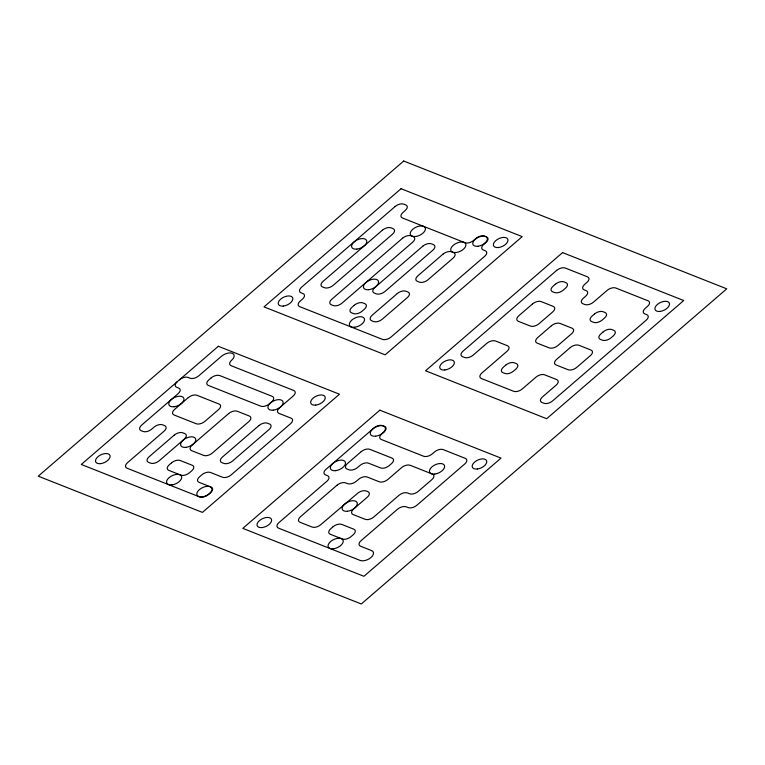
<?xml version="1.0" encoding="UTF-8"?>
<svg xmlns="http://www.w3.org/2000/svg" width="765" height="765" viewBox="0 0 765 765"><rect width="100%" height="100%" fill="white"/><g stroke="black" fill="none" stroke-linecap="round" stroke-linejoin="round"><path stroke-width="1.15" d="M371.618 550.599L360.535 546.21A6.531 3.557 -25.2 0 1 361.07 540.673L397.609 509.165A6.531 3.557 -25.2 0 1 406.215 506.822L408.242 507.616A6.531 3.557 -25.2 0 0 416.849 505.273L464.814 463.915A6.531 3.557 -25.2 0 0 465.34 458.378L443.136 449.591A6.531 3.557 -25.2 0 0 434.53 451.933L432.244 453.903A6.531 3.557 -25.2 0 1 423.638 456.246L381.238 439.464A6.531 3.557 -25.2 0 1 381.764 433.927L384.049 431.957A6.531 3.557 -25.2 0 0 384.585 426.421L382.557 425.627A6.531 3.557 -25.2 0 0 373.951 427.97L325.986 469.328A6.531 3.557 -25.2 0 0 325.46 474.864L327.477 475.667A6.531 3.557 -25.2 0 1 326.951 481.204L278.986 522.572A6.531 3.557 -25.2 0 0 278.45 528.108L360.219 560.458A8.157 4.447 -25.2 0 0 371.082 557.436A8.157 4.447 -25.2 0 0 371.446 550.532M177.212 381.745A6.531 3.557 -25.2 0 0 176.686 387.281L178.704 388.075A6.531 3.557 -25.2 0 1 178.168 393.612L141.63 425.13A6.531 3.557 -25.2 0 0 141.095 430.666L143.112 431.46A6.531 3.557 -25.2 0 0 151.719 429.127L154.004 427.157A6.531 3.557 -25.2 0 1 162.61 424.814L164.628 425.608A6.531 3.557 -25.2 0 1 164.102 431.144L127.554 462.662A6.531 3.557 -25.2 0 0 127.028 468.199L199.713 496.954A6.531 3.557 -25.2 0 0 208.319 494.611L210.605 492.641A6.531 3.557 -25.2 0 0 211.13 487.104L199.015 482.313A6.531 3.557 -25.2 0 1 199.55 476.777L201.826 474.807A6.531 3.557 -25.2 0 1 210.432 472.464L222.548 477.255A6.531 3.557 -25.2 0 0 231.154 474.912L290.547 423.705A6.531 3.557 -25.2 0 0 291.073 418.168L278.957 413.368A6.531 3.557 -25.2 0 1 279.493 407.831L293.196 396.021A6.531 3.557 -25.2 0 0 293.722 390.475L231.135 365.718A6.531 3.557 -25.2 0 1 231.642 360.2A8.157 4.447 -25.2 0 0 232.264 353.296A8.157 4.447 -25.2 0 0 221.525 356.232L198.728 375.883A6.531 3.557 -25.2 0 1 190.122 378.226L188.104 377.432A6.531 3.557 -25.2 0 0 179.498 379.775M403.71 161.023L38.25 476.174L361.29 603.977L726.75 288.826L403.71 161.023M218.331 346.287L81.281 464.47L202.419 512.397L339.469 394.214L218.331 346.287M401.061 188.706L264.011 306.889L385.149 354.817L522.199 236.634L401.061 188.706M395.161 206.483L301.515 287.248A6.531 3.557 -25.2 0 0 300.98 292.785L303.007 293.578A6.531 3.557 -25.2 0 1 302.471 299.115L300.186 301.085A6.531 3.557 -25.2 0 0 299.66 306.622L382.443 339.373A6.531 3.557 -25.2 0 0 391.049 337.03L484.694 256.275A6.531 3.557 -25.2 0 0 485.22 250.738L483.203 249.935A6.531 3.557 -25.2 0 1 483.738 244.398L486.014 242.429A6.531 3.557 -25.2 0 0 486.55 236.892L484.532 236.098A6.531 3.557 -25.2 0 0 475.926 238.441L473.64 240.411A6.531 3.557 -25.2 0 1 465.034 242.754L402.447 217.987A6.531 3.557 -25.2 0 1 402.973 212.45L405.259 210.48A6.531 3.557 -25.2 0 0 405.785 204.944L403.767 204.14A6.531 3.557 -25.2 0 0 395.161 206.483M188.267 397.609L174.563 409.428A6.531 3.557 -25.2 0 0 174.028 414.965L196.242 423.753A6.531 3.557 -25.2 0 0 204.848 421.41L218.551 409.591A6.531 3.557 -25.2 0 0 219.086 404.054L196.873 395.266A6.531 3.557 -25.2 0 0 188.267 397.609M211.111 377.91L208.826 379.88A6.531 3.557 -25.2 0 0 208.29 385.417L260.789 406.186A6.531 3.557 -25.2 0 0 269.395 403.844L271.68 401.874A6.531 3.557 -25.2 0 0 272.206 396.337L219.718 375.567A6.531 3.557 -25.2 0 0 211.111 377.91M382.414 230.179L323.031 281.396A6.531 3.557 -25.2 0 0 322.495 286.932L324.523 287.726A6.531 3.557 -25.2 0 0 333.129 285.383L392.512 234.176A6.531 3.557 -25.2 0 0 393.038 228.639L391.02 227.836A6.531 3.557 -25.2 0 0 382.414 230.179M174.2 435.142L149.07 456.81A6.531 3.557 -25.2 0 0 148.544 462.347L150.562 463.141A6.531 3.557 -25.2 0 0 159.168 460.798L184.288 439.129A6.531 3.557 -25.2 0 0 184.824 433.592L182.806 432.799A6.531 3.557 -25.2 0 0 174.2 435.142M402.61 238.164L331.8 299.23A6.531 3.557 -25.2 0 0 331.274 304.766L333.291 305.56A6.531 3.557 -25.2 0 0 341.898 303.217L412.698 242.161A6.531 3.557 -25.2 0 0 413.234 236.624L411.216 235.821A6.531 3.557 -25.2 0 0 402.61 238.164M171.542 462.825L169.266 464.795A6.531 3.557 -25.2 0 0 168.73 470.332L180.846 475.122A6.531 3.557 -25.2 0 0 189.452 472.78L191.738 470.81A6.531 3.557 -25.2 0 0 192.264 465.273L180.148 460.482A6.531 3.557 -25.2 0 0 171.542 462.825M228.649 413.578L192.101 445.096A6.531 3.557 -25.2 0 0 191.575 450.633L203.691 455.424A6.531 3.557 -25.2 0 0 212.297 453.081L248.835 421.572A6.531 3.557 -25.2 0 0 249.371 416.036L237.255 411.235A6.531 3.557 -25.2 0 0 228.649 413.578M354.272 305.245L351.986 307.214A6.531 3.557 -25.2 0 0 351.46 312.751L353.478 313.554A6.531 3.557 -25.2 0 0 362.084 311.212L364.37 309.242A6.531 3.557 -25.2 0 0 364.895 303.705L362.878 302.902A6.531 3.557 -25.2 0 0 354.272 305.245M422.796 246.158L374.831 287.516A6.531 3.557 -25.2 0 0 374.305 293.052L376.323 293.856A6.531 3.557 -25.2 0 0 384.929 291.513L432.894 250.145A6.531 3.557 -25.2 0 0 433.42 244.609L431.403 243.815A6.531 3.557 -25.2 0 0 422.796 246.158M397.303 293.54L372.182 315.199A6.531 3.557 -25.2 0 0 371.647 320.736L373.664 321.539A6.531 3.557 -25.2 0 0 382.271 319.196L407.401 297.528A6.531 3.557 -25.2 0 0 407.927 291.991L405.909 291.197A6.531 3.557 -25.2 0 0 397.303 293.54M442.983 254.143L417.862 275.811A6.531 3.557 -25.2 0 0 417.336 281.348L419.354 282.142A6.531 3.557 -25.2 0 0 427.96 279.799L453.081 258.13A6.531 3.557 -25.2 0 0 453.616 252.593L451.589 251.8A6.531 3.557 -25.2 0 0 442.983 254.143M258.933 425.56L222.386 457.078A6.531 3.557 -25.2 0 0 221.86 462.615L223.877 463.418A6.531 3.557 -25.2 0 0 232.484 461.075L269.031 429.557A6.531 3.557 -25.2 0 0 269.557 424.02L267.54 423.217A6.531 3.557 -25.2 0 0 258.933 425.56M379.851 410.183L242.801 528.366L363.939 576.294L500.989 458.111L379.851 410.183M562.581 252.603L425.531 370.786L546.669 418.713L683.719 300.53L562.581 252.603M556.681 270.389L463.035 351.145A6.531 3.557 -25.2 0 0 462.509 356.681L464.527 357.484A6.531 3.557 -25.2 0 0 473.133 355.142L486.836 343.322A6.531 3.557 -25.2 0 1 495.443 340.98L507.558 345.77A6.531 3.557 -25.2 0 1 507.023 351.307L481.902 372.976A6.531 3.557 -25.2 0 0 481.367 378.512L513.678 391.298A6.531 3.557 -25.2 0 0 522.285 388.955L535.988 377.135A6.531 3.557 -25.2 0 1 544.594 374.793L556.71 379.583A6.531 3.557 -25.2 0 1 556.174 385.12L542.471 396.939A6.531 3.557 -25.2 0 0 541.945 402.476L543.963 403.279A6.531 3.557 -25.2 0 0 552.569 400.936L646.215 320.172A6.531 3.557 -25.2 0 0 646.741 314.635L644.723 313.841A6.531 3.557 -25.2 0 1 645.258 308.305L647.544 306.335A6.531 3.557 -25.2 0 0 648.07 300.798L615.768 288.013A6.531 3.557 -25.2 0 0 607.161 290.356L593.458 302.175A6.531 3.557 -25.2 0 1 584.852 304.518L582.825 303.715A6.531 3.557 -25.2 0 1 583.36 298.178L585.646 296.208A6.531 3.557 -25.2 0 0 586.172 290.671L584.154 289.878A6.531 3.557 -25.2 0 1 584.69 284.341L586.965 282.371A6.531 3.557 -25.2 0 0 587.501 276.834L565.287 268.046A6.531 3.557 -25.2 0 0 556.681 270.389M361.214 451.656L347.501 463.475A6.531 3.557 -25.2 0 0 346.975 469.012L348.993 469.815A6.531 3.557 -25.2 0 0 357.599 467.472L359.885 465.503A6.531 3.557 -25.2 0 1 368.491 463.16L380.607 467.951A6.531 3.557 -25.2 0 0 389.213 465.608L391.498 463.638A6.531 3.557 -25.2 0 0 392.024 458.101L369.82 449.313A6.531 3.557 -25.2 0 0 361.214 451.656M532.517 303.925L518.813 315.744A6.531 3.557 -25.2 0 0 518.278 321.281L530.394 326.072A6.531 3.557 -25.2 0 0 539 323.729L552.703 311.919A6.531 3.557 -25.2 0 0 553.238 306.382L541.123 301.582A6.531 3.557 -25.2 0 0 532.517 303.925M555.361 284.226L553.076 286.196A6.531 3.557 -25.2 0 0 552.54 291.733L554.568 292.536A6.531 3.557 -25.2 0 0 563.174 290.193L565.45 288.223A6.531 3.557 -25.2 0 0 565.985 282.687L563.968 281.883A6.531 3.557 -25.2 0 0 555.361 284.226M337.04 485.201L300.502 516.71A6.531 3.557 -25.2 0 0 299.966 522.246L312.13 527.066A6.531 3.557 -25.2 0 0 320.678 524.761L357.571 493.32A6.531 3.557 -25.2 0 1 366.177 490.977L367.86 491.646A6.531 3.557 -25.2 0 1 367.324 497.183L353.621 509.002A6.531 3.557 -25.2 0 0 353.095 514.539L365.211 519.33A6.531 3.557 -25.2 0 0 373.817 516.987L398.938 495.318A6.531 3.557 -25.2 0 1 407.544 492.976L409.562 493.779A6.531 3.557 -25.2 0 0 418.168 491.436L431.871 479.617A6.531 3.557 -25.2 0 0 432.407 474.08L410.193 465.292A6.531 3.557 -25.2 0 0 401.587 467.635L387.884 479.454A6.531 3.557 -25.2 0 1 379.277 481.797L367.162 476.997A6.531 3.557 -25.2 0 0 358.555 479.339L356.27 481.309A6.531 3.557 -25.2 0 1 347.664 483.652L345.646 482.858A6.531 3.557 -25.2 0 0 337.04 485.201M505.703 365.154L503.418 367.124A6.531 3.557 -25.2 0 0 502.882 372.66L504.91 373.454A6.531 3.557 -25.2 0 0 513.516 371.121L515.792 369.151A6.531 3.557 -25.2 0 0 516.327 363.605L514.31 362.811A6.531 3.557 -25.2 0 0 505.703 365.154M551.383 325.756L537.68 337.575A6.531 3.557 -25.2 0 0 537.145 343.112L549.26 347.903A6.531 3.557 -25.2 0 0 557.867 345.56L571.57 333.741A6.531 3.557 -25.2 0 0 572.105 328.204L559.99 323.413A6.531 3.557 -25.2 0 0 551.383 325.756M333.062 526.722L330.786 528.692A6.531 3.557 -25.2 0 0 330.251 534.228L342.366 539.029A6.531 3.557 -25.2 0 0 350.972 536.686L353.258 534.716A6.531 3.557 -25.2 0 0 353.784 529.179L341.668 524.388A6.531 3.557 -25.2 0 0 333.062 526.722M594.415 314.052L592.129 316.022A6.531 3.557 -25.2 0 0 591.603 321.558L593.621 322.352A6.531 3.557 -25.2 0 0 602.227 320.009L604.513 318.039A6.531 3.557 -25.2 0 0 605.038 312.502L603.021 311.709A6.531 3.557 -25.2 0 0 594.415 314.052M570.25 347.587L556.547 359.407A6.531 3.557 -25.2 0 0 556.012 364.943L568.127 369.734A6.531 3.557 -25.2 0 0 576.734 367.391L590.437 355.572A6.531 3.557 -25.2 0 0 590.972 350.035L578.856 345.245A6.531 3.557 -25.2 0 0 570.25 347.587M603.183 331.886L600.898 333.856A6.531 3.557 -25.2 0 0 600.372 339.392L602.39 340.186A6.531 3.557 -25.2 0 0 610.996 337.843L613.281 335.873A6.531 3.557 -25.2 0 0 613.807 330.337L611.79 329.543A6.531 3.557 -25.2 0 0 603.183 331.886M174.124 406.76A8.157 4.447 -25.2 0 0 183.801 398.154A8.157 4.447 -25.2 0 0 171.188 399.636A8.157 4.447 -25.2 0 0 174.124 406.76M202.161 496.877A8.157 4.447 -25.2 0 0 211.838 488.261A8.157 4.447 -25.2 0 0 199.225 489.753A8.157 4.447 -25.2 0 0 202.161 496.877M315.792 405.096A7.832 4.265 -25.2 0 0 325.087 396.834A7.832 4.265 -25.2 0 0 312.981 398.259A7.832 4.265 -25.2 0 0 315.792 405.096M100.636 463.647A7.832 4.265 -25.2 0 0 109.93 455.385A7.832 4.265 -25.2 0 0 97.824 456.81A7.832 4.265 -25.2 0 0 100.636 463.647M375.615 436.193A8.157 4.447 -25.2 0 0 385.292 427.587A8.157 4.447 -25.2 0 0 372.679 429.069A8.157 4.447 -25.2 0 0 375.615 436.193M477.312 469.002A7.832 4.265 -25.2 0 0 486.607 460.731A7.832 4.265 -25.2 0 0 474.501 462.165A7.832 4.265 -25.2 0 0 477.312 469.002M262.156 527.554A7.832 4.265 -25.2 0 0 271.451 519.282A7.832 4.265 -25.2 0 0 259.345 520.707A7.832 4.265 -25.2 0 0 262.156 527.554M660.042 311.422A7.832 4.265 -25.2 0 0 669.337 303.16A7.832 4.265 -25.2 0 0 657.231 304.585A7.832 4.265 -25.2 0 0 660.042 311.422M444.886 369.973A7.832 4.265 -25.2 0 0 454.18 361.702A7.832 4.265 -25.2 0 0 442.074 363.136A7.832 4.265 -25.2 0 0 444.886 369.973M283.366 306.067A7.832 4.265 -25.2 0 0 292.66 297.805A7.832 4.265 -25.2 0 0 280.554 299.23A7.832 4.265 -25.2 0 0 283.366 306.067M498.522 247.516A7.832 4.265 -25.2 0 0 507.817 239.254A7.832 4.265 -25.2 0 0 495.71 240.679A7.832 4.265 -25.2 0 0 498.522 247.516M456.064 252.517A8.157 4.447 -25.2 0 0 465.742 243.911A8.157 4.447 -25.2 0 0 453.129 245.393A8.157 4.447 -25.2 0 0 456.064 252.517M477.896 246.254A7.832 4.265 -25.2 0 0 487.19 237.992A7.832 4.265 -25.2 0 0 475.084 239.416A7.832 4.265 -25.2 0 0 477.896 246.254M185.952 447.362A8.157 4.447 -25.2 0 0 195.63 438.747A8.157 4.447 -25.2 0 0 183.017 440.238A8.157 4.447 -25.2 0 0 185.952 447.362M171.876 484.895A8.157 4.447 -25.2 0 0 181.554 476.289A8.157 4.447 -25.2 0 0 168.941 477.771A8.157 4.447 -25.2 0 0 171.876 484.895M273.258 410.164A8.157 4.447 -25.2 0 0 282.935 401.558A8.157 4.447 -25.2 0 0 270.322 403.05A8.157 4.447 -25.2 0 0 273.258 410.164M434.778 474.071A8.157 4.447 -25.2 0 0 444.455 465.464A8.157 4.447 -25.2 0 0 431.843 466.946A8.157 4.447 -25.2 0 0 434.778 474.071M333.397 548.792A8.157 4.447 -25.2 0 0 343.074 540.186A8.157 4.447 -25.2 0 0 330.461 541.668A8.157 4.447 -25.2 0 0 333.397 548.792M347.473 511.259A8.157 4.447 -25.2 0 0 357.15 502.653A8.157 4.447 -25.2 0 0 344.537 504.135A8.157 4.447 -25.2 0 0 347.473 511.259M335.644 470.666A8.157 4.447 -25.2 0 0 345.321 462.05A8.157 4.447 -25.2 0 0 332.708 463.542A8.157 4.447 -25.2 0 0 335.644 470.666M356.93 249.113A8.157 4.447 -25.2 0 0 366.607 240.506A8.157 4.447 -25.2 0 0 353.994 241.989A8.157 4.447 -25.2 0 0 356.93 249.113M368.759 289.705A8.157 4.447 -25.2 0 0 378.436 281.099A8.157 4.447 -25.2 0 0 365.823 282.581A8.157 4.447 -25.2 0 0 368.759 289.705M354.683 327.248A8.157 4.447 -25.2 0 0 364.37 318.632A8.157 4.447 -25.2 0 0 351.757 320.124A8.157 4.447 -25.2 0 0 354.683 327.248M415.567 236.5A8.157 4.447 -25.2 0 0 425.244 227.884A8.157 4.447 -25.2 0 0 412.631 229.376A8.157 4.447 -25.2 0 0 415.567 236.5"/></g></svg>
